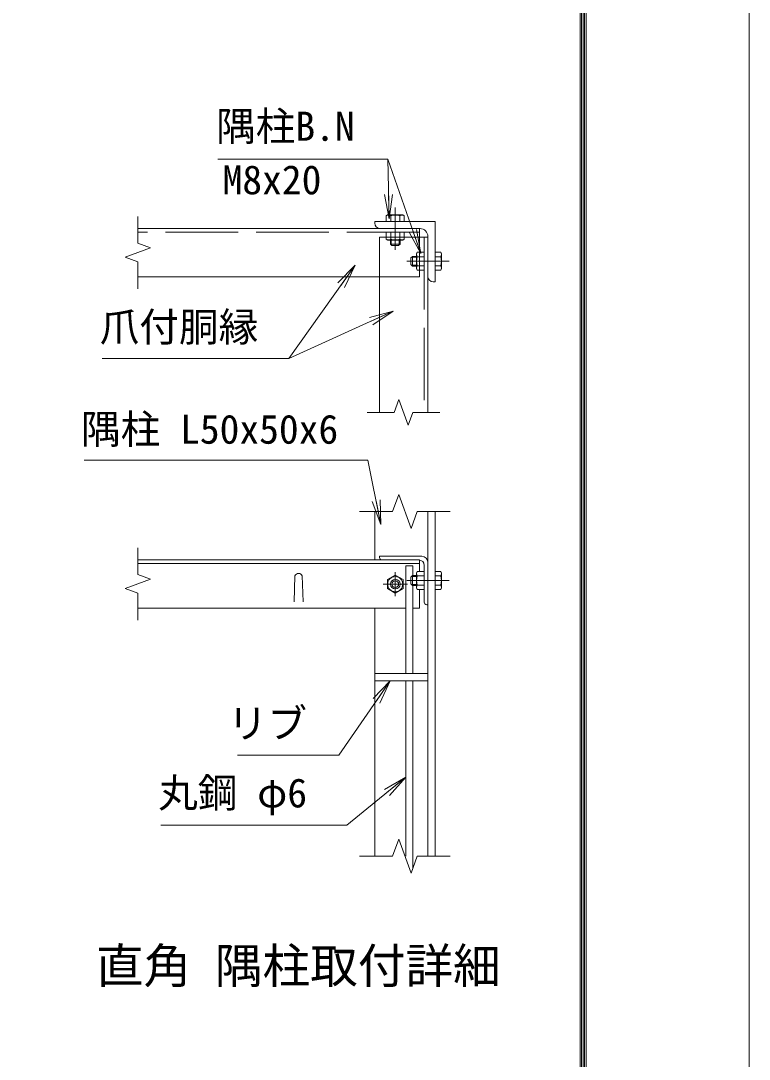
# Model space of a CAD drawing. Units: millimetres, scale not verified. Extents: x -4200 to 4200, y -2970 to 2970.
# Drawn here: x 2994 to 4200, y -466 to 1252 of the extents above; entities that cross this region are included whole.
import ezdxf
from ezdxf.enums import TextEntityAlignment as Align

# ---------------------------------------------------------------- set-up
doc = ezdxf.new("R2010")
doc.units = ezdxf.units.MM
doc.header["$LTSCALE"] = 20
doc.linetypes.add('DASHED', pattern=[7.5, 6, -1.5])
doc.linetypes.add('USER1', pattern=[50.8, 31.75, -6.35, 6.35, -6.35])
for name, color, linetype, lineweight in [('0-0_D-STR1', 1, 'Continuous', 18), ('0-1_D-BMK', 2, 'USER1', 13), ('0-2_D-STR-DIM', 7, 'Continuous', 9), ('0-3_D-STR3', 3, 'Continuous', 13), ('0-7_D-STR-TXT', 7, 'Continuous', 9), ('0-8_0', 7, 'Continuous', 9), ('0-B_D-TTL', 7, 'Continuous', 9)]:
    doc.layers.add(name, color=color, linetype=linetype, lineweight=lineweight)
doc.layers.add('0-9_D-TTL-TXT', color=7, linetype='Continuous')
doc.styles.add('ＭＳ ゴシック', font='')
doc.styles.get('ＭＳ ゴシック').set_extended_font_data('MS Gothic')

# ---------------------------------------------------------------- blocks, each defined once
blk = doc.blocks.new('_Open')
at = {"layer": '0-8_0'}
blk.add_line((-20, 3.33), (0, 0), dxfattribs=at)
blk.add_lwpolyline([(-20, -3.33), (0, 0), (-20, 0)], dxfattribs=at)

msp = doc.modelspace()

# ---------------------------------------------------------------- linework, layer by layer
at = {"layer": '0-0_D-STR1'}
for p, q in [((3580.2, 920.23), (3680.2, 920.23)), ((3580.2, 917.23), (3580.2, 920.23)), ((3680.2, 920.23), (3680.2, 820.23)), ((3654.2, 908.23), (3188.2, 908.23)), ((3588.2, 894.23), (3588.2, 604.23)), ((3655.2, 908.23), (3589.2, 908.23)), ((3668.2, 829.23), (3668.2, 895.23)), ((3588.2, 828.23), (3188.2, 828.23)), ((3680.2, 820.23), (3677.2, 820.23)), ((3580.2, 360.06), (3580.2, 440.06)), ((3668.2, 440.06), (3668.2, -129.94)), ((3680.2, 440.06), (3680.2, -129.94)), ((3658.2, 366.06), (3588.2, 366.06)), ((3588.2, 364.06), (3588.2, 366.06)), ((3654.2, 360.06), (3188.2, 360.06)), ((3654.2, 354.06), (3188.2, 354.06)), ((3653.2, 360.06), (3592.2, 360.06)), ((3654.2, 341.07), (3654.2, 360.06)), ((3662.2, 290.06), (3662.2, 351.06)), ((3668.2, 286.06), (3668.2, 356.06)), ((3448.2, 333.8), (3446.7, 290.8)), ((3460.2, 333.8), (3461.7, 290.8)), ((3654.2, 280.06), (3654.2, 311.04)), ((3631.47, 280.06), (3188.2, 280.06)), ((3580.2, -129.94), (3580.2, 280.06)), ((3654.2, 280.06), (3643.47, 280.06)), ((3666.2, 286.06), (3668.2, 286.06)), ((3580.2, 172.06), (3668.2, 172.06)), ((3580.2, 160.06), (3668.2, 160.06))]:
    msp.add_line(p, q, dxfattribs=at)
at = {"layer": '0-0_D-STR1', "linetype": 'DASHED'}
for p, q in [((3654.2, 902.23), (3188.2, 902.23)), ((3654.2, 828.23), (3654.2, 908.23)), ((3662.2, 894.23), (3662.2, 604.23)), ((3654.2, 828.23), (3588.2, 828.23))]:
    msp.add_line(p, q, dxfattribs=at)
at = {"layer": '0-0_D-STR1'}
msp.add_lwpolyline([(3588.2, 894.23), (3668.2, 894.23), (3668.2, 604.23)], dxfattribs=at)
for centre, radius, start, end in [((3589.2, 917.23), 9, 180, 270), ((3655.2, 895.23), 13, 360, 90), ((3677.2, 829.23), 9, 180, 270), ((3592.2, 364.06), 4, 180, 270), ((3658.2, 356.06), 10, 0, 90), ((3653.2, 351.06), 9, 0, 90), ((3454.2, 331.3), 6.5, 22.61986, 157.38014), ((3666.2, 290.06), 4, 180, 270)]:
    msp.add_arc(centre, radius, start, end, dxfattribs=at)
at = {"layer": '0-1_D-BMK'}
for p, q in [((3614.2, 873.23), (3614.2, 943.23)), ((3633.2, 854.23), (3703.2, 854.23)), ((3614.2, 300.06), (3614.2, 340.06)), ((3634.2, 320.06), (3594.2, 320.06)), ((3633.2, 326.06), (3703.2, 326.06)), ((3692.2, 326.06), (3656.2, 326.06))]:
    msp.add_line(p, q, dxfattribs=at)
at = {"layer": '0-2_D-STR-DIM'}
for p, q in [((3188.2, 928.49), (3188.2, 883.88)), ((3188.2, 853.09), (3188.2, 808.49)), ((3612.55, 604.23), (3620.25, 625.37)), ((3620.25, 625.37), (3635.64, 583.08)), ((3567.94, 604.23), (3612.55, 604.23)), ((3635.64, 583.08), (3643.33, 604.23)), ((3643.33, 604.23), (3687.94, 604.23)), ((3619.94, 468.25), (3609.68, 440.06)), ((3640.46, 411.87), (3619.94, 468.25)), ((3609.68, 440.06), (3555.2, 440.06)), ((3650.72, 440.06), (3640.46, 411.87)), ((3705.2, 440.06), (3650.72, 440.06)), ((3188.2, 380.32), (3188.2, 335.71)), ((3188.2, 304.93), (3188.2, 260.32)), ((3609.68, -129.94), (3555.2, -129.94)), ((3705.2, -129.94), (3650.72, -129.94))]:
    msp.add_line(p, q, dxfattribs=at)
for points in [[(3188.2, 883.88), (3209.35, 876.18), (3167.06, 860.79), (3188.2, 853.09)], [(3188.2, 335.71), (3209.35, 328.01), (3167.06, 312.62), (3188.2, 304.93)], [(3650.72, -129.94), (3640.46, -158.13), (3619.94, -101.75), (3609.68, -129.94)]]:
    msp.add_lwpolyline(points, dxfattribs=at)
at = {"layer": '0-3_D-STR3'}
for p, q in [((3601.6, 930.83), (3599.19, 929.43)), ((3599.19, 920.23), (3599.19, 929.43)), ((3626.8, 930.83), (3601.6, 930.83)), ((3606.7, 920.23), (3606.7, 929.43)), ((3621.71, 920.23), (3621.71, 929.43)), ((3626.8, 930.83), (3629.21, 929.43)), ((3629.21, 920.23), (3629.21, 929.43)), ((3629.21, 920.23), (3599.19, 920.23)), ((3599.19, 902.23), (3599.19, 890.68)), ((3599.19, 902.23), (3629.21, 902.23)), ((3606.7, 902.23), (3606.7, 890.68)), ((3621.71, 902.23), (3621.71, 890.68)), ((3629.21, 902.23), (3629.21, 890.68)), ((3599.19, 890.68), (3601.7, 889.23)), ((3601.7, 889.23), (3626.7, 889.23)), ((3606.2, 889.23), (3606.2, 882.63)), ((3607.7, 889.23), (3607.7, 881.13)), ((3619.8, 880.23), (3608.6, 880.23)), ((3622.2, 882.63), (3619.8, 880.23)), ((3620.7, 889.23), (3620.7, 881.13)), ((3622.2, 889.23), (3622.2, 882.63)), ((3629.21, 890.68), (3626.7, 889.23)), ((3642.6, 862.23), (3640.2, 859.83)), ((3640.2, 859.83), (3640.2, 848.63)), ((3649.2, 860.73), (3641.1, 860.73)), ((3642.6, 862.23), (3642.6, 846.23)), ((3649.2, 862.23), (3642.6, 862.23)), ((3649.2, 841.73), (3649.2, 866.73)), ((3662.2, 861.73), (3650.65, 861.73)), ((3662.2, 839.21), (3662.2, 869.24)), ((3680.2, 869.24), (3689.41, 869.24)), ((3680.2, 869.24), (3680.2, 839.21)), ((3680.2, 861.73), (3689.41, 861.73)), ((3690.8, 866.83), (3689.41, 869.24)), ((3690.8, 866.83), (3690.8, 841.63)), ((3642.6, 846.23), (3640.2, 848.63)), ((3649.2, 847.73), (3641.1, 847.73)), ((3649.2, 846.23), (3642.6, 846.23)), ((3662.2, 846.72), (3650.65, 846.72)), ((3680.2, 846.72), (3689.41, 846.72)), ((3680.2, 839.21), (3689.41, 839.21)), ((3690.8, 841.63), (3689.41, 839.21)), ((3631.47, 350.06), (3631.47, 172.06)), ((3643.47, 350.06), (3631.47, 350.06)), ((3643.47, 350.06), (3643.47, 334.06)), ((3642.6, 334.06), (3640.2, 331.66)), ((3640.2, 331.66), (3640.2, 320.46)), ((3649.2, 332.56), (3641.1, 332.56)), ((3649.2, 334.06), (3642.6, 334.06)), ((3650.65, 341.07), (3649.2, 338.56)), ((3649.2, 313.56), (3649.2, 338.56)), ((3662.2, 341.07), (3650.65, 341.07)), ((3662.2, 333.56), (3650.65, 333.56)), ((3662.2, 311.04), (3662.2, 341.07)), ((3680.2, 341.07), (3680.2, 311.04)), ((3680.2, 341.07), (3689.41, 341.07)), ((3680.2, 333.56), (3689.41, 333.56)), ((3690.8, 338.66), (3689.41, 341.07)), ((3690.8, 338.66), (3690.8, 313.46)), ((3649.2, 319.56), (3641.1, 319.56)), ((3649.2, 318.06), (3642.6, 318.06)), ((3643.47, 318.06), (3643.47, 172.06)), ((3650.65, 311.04), (3649.2, 313.56)), ((3662.2, 318.55), (3650.65, 318.55)), ((3662.2, 311.04), (3650.65, 311.04)), ((3680.2, 318.55), (3689.41, 318.55)), ((3680.2, 311.04), (3689.41, 311.04)), ((3690.8, 313.46), (3689.41, 311.04)), ((3631.47, 160.06), (3631.47, -129.94)), ((3643.47, 160.06), (3643.47, -149.88))]:
    msp.add_line(p, q, dxfattribs=at)
for points in [[(3622.2, 882.63), (3606.2, 882.63), (3608.6, 880.23)], [(3662.2, 869.24), (3650.65, 869.24), (3649.2, 866.73)], [(3662.2, 839.21), (3650.65, 839.21), (3649.2, 841.73)], [(3642.6, 334.06), (3642.6, 318.06), (3640.2, 320.46)]]:
    msp.add_lwpolyline(points, dxfattribs=at)
msp.add_lwpolyline([(3627.2, 327.56), (3614.2, 335.07), (3601.2, 327.56), (3601.2, 312.55), (3614.2, 305.04), (3627.2, 312.55)], close=True, dxfattribs=at)
for radius in [12.5, 8, 5.6]:
    msp.add_circle((3614.2, 320.06), radius, dxfattribs=at)
for centre, radius, start, end in [((3602.94, 923.95), 6.64, 55.61585, 124.38415), ((3614.2, 905.76), 24.84, 72.4121, 107.5879), ((3625.46, 923.95), 6.64, 55.61585, 124.38415), ((3602.94, 896.16), 6.64, 235.61585, 304.38416), ((3614.2, 914.35), 24.84, 252.4121, 287.5879), ((3625.46, 896.16), 6.64, 235.61586, 304.38414), ((3656.14, 865.48), 6.64, 145.61586, 214.38414), ((3674.33, 854.23), 24.84, 162.4121, 197.5879), ((3683.93, 865.48), 6.64, 325.61585, 34.38415), ((3665.73, 854.23), 24.84, 342.4121, 17.5879), ((3656.14, 842.97), 6.64, 145.61584, 214.38415), ((3683.93, 842.97), 6.64, 325.61585, 34.38415), ((3656.14, 337.31), 6.64, 145.61586, 214.38414), ((3674.33, 326.06), 24.84, 162.4121, 197.5879), ((3683.93, 337.31), 6.64, 325.61585, 34.38415), ((3665.73, 326.06), 24.84, 342.4121, 17.5879), ((3656.14, 314.8), 6.64, 145.61584, 214.38415), ((3683.93, 314.8), 6.64, 325.61585, 34.38415)]:
    msp.add_arc(centre, radius, start, end, dxfattribs=at)
at = {"layer": '0-7_D-STR-TXT'}
for p, q in [((3601.83, 1022.98), (3603.95, 926.57)), ((3438.2, 693.15), (3608.88, 770.92))]:
    msp.add_line(p, q, dxfattribs=at)
for points in [[(3320.51, 1022.98), (3601.83, 1022.98), (3655.79, 868.64)], [(3129.16, 693.15), (3438.2, 693.15), (3546.7, 845.82)], [(3099.26, 525.32), (3568.97, 525.32), (3590.02, 420.86)], [(3353.19, 36.89), (3520.87, 36.89), (3604.8, 158.41)], [(3226.16, -78.63), (3534.19, -78.63), (3629.92, -0.63)]]:
    msp.add_lwpolyline(points, dxfattribs=at)
at = {"layer": '0-B_D-TTL', "color": 2, "lineweight": 18}
msp.add_lwpolyline([(-4200, 2970), (4200, 2970), (4200, -2970), (-4200, -2970)], close=True, dxfattribs=at)
at = {"layer": '0-B_D-TTL'}
for points in [[(-3930, 2750), (3930, 2750), (3930, -2750), (-3930, -2750)], [(-3927.5, 2747.5), (3927.5, 2747.5), (3927.5, -2747.5), (-3927.5, -2747.5)], [(-3925, 2745), (3925, 2745), (3925, -2745), (-3925, -2745)], [(-3922.5, 2742.5), (3922.5, 2742.5), (3922.5, -2742.5), (-3922.5, -2742.5)], [(-3920, 2740), (3920, 2740), (3920, -2740), (-3920, -2740)]]:
    msp.add_lwpolyline(points, close=True, dxfattribs=at)

# ---------------------------------------------------------------- block references
at = {"layer": '0-7_D-STR-TXT', "xscale": 2, "yscale": 2}
for p, rotation in [((3603.99, 924.57), 271.25832), ((3656.45, 866.75), 289.26986), ((3547.86, 847.45), 54.59875), ((3610.7, 771.75), 24.49506), ((3590.41, 418.9), 281.3911), ((3605.94, 160.06), 55.36729), ((3631.47, 0.63), 39.17151)]:
    msp.add_blockref('_Open', p, dxfattribs=dict(at, rotation=rotation))

# ---------------------------------------------------------------- texts
at = {"layer": '0-7_D-STR-TXT', "style": 'ＭＳ ゴシック'}
for s, p in [('隅柱B.N', (3317.72, 1039.06)), ('M8x20', (3328.41, 950.58)), ('爪付胴縁', (3125.1, 707.14)), ('隅柱 L50x50x6', (3094.19, 537.91)), ('リブ', (3336.95, 51.25)), ('丸鋼 φ6', (3221.85, -63.76))]:
    msp.add_text(s, height=48.09, dxfattribs=at).set_placement(p, align=Align.BOTTOM_LEFT)
at = {"layer": '0-9_D-TTL-TXT', "style": 'ＭＳ ゴシック'}
msp.add_text('直角 隅柱取付詳細', height=57.77, dxfattribs=at).set_placement((3118.85, -357.53), align=Align.BOTTOM_LEFT)

doc.saveas('drawing.dxf')
